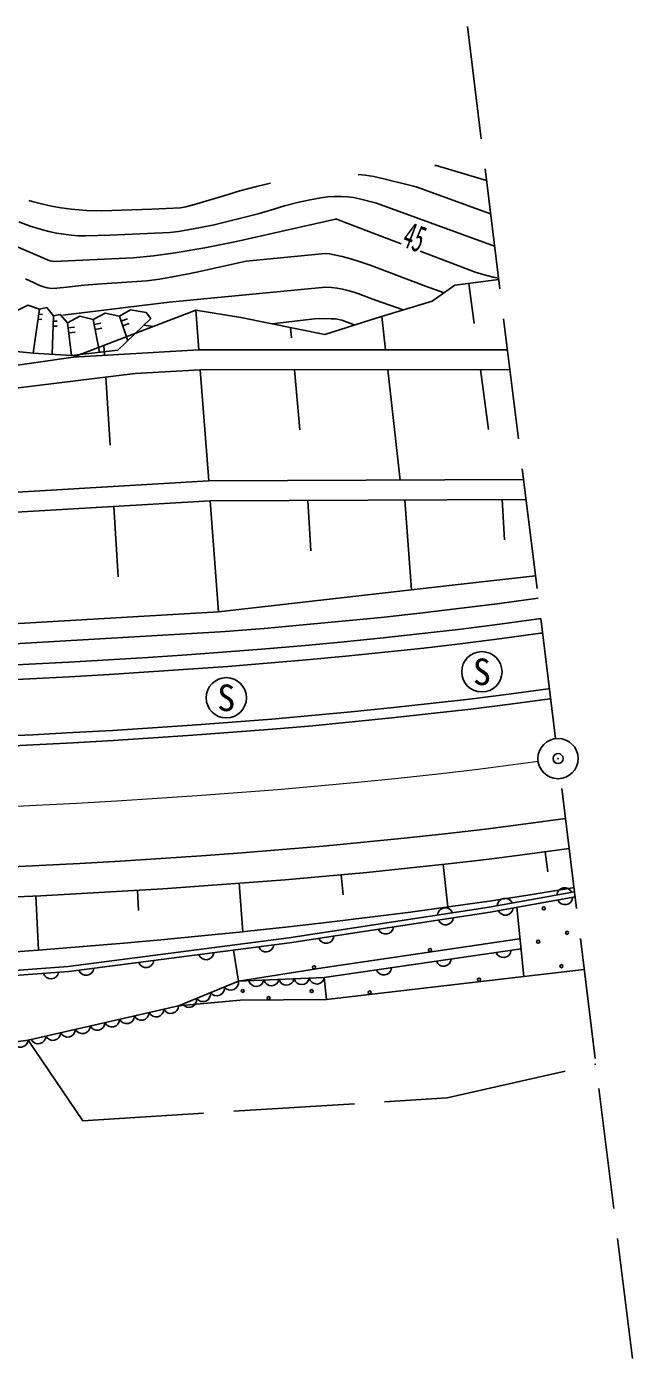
# Model space of a CAD drawing. Units: millimetres, scale not verified. Extents: x 40000 to 680000, y 20000 to 380000.
# Drawn here: x 543070 to 573122, y 263308 to 329415 of the extents above; entities that cross this region are included whole.
import ezdxf
from ezdxf.enums import TextEntityAlignment as Align

# ---------------------------------------------------------------- set-up
doc = ezdxf.new("R2010")
doc.units = ezdxf.units.MM
doc.header["$LTSCALE"] = 1000
doc.header["$PDMODE"] = 32
doc.header["$PDSIZE"] = 500
doc.linetypes.add('CHAIN', pattern=[18.5, 12, -1.5, 3.5, -1.5])
doc.linetypes.add('DASHED', pattern=[7.5, 6, -1.5])
for name, color, linetype, lineweight in [('M-BGD', 7, 'Continuous', 25), ('M-BGD-EXST', 7, 'Continuous', 25), ('M-BMK', 2, 'CHAIN', 13), ('M-BMK-SRVR', 3, 'Continuous', 25), ('M-STR-STRC', 7, 'Continuous', 25)]:
    doc.layers.add(name, color=color, linetype=linetype, lineweight=lineweight)
doc.layers.add('M-OTRS', color=6, linetype='Continuous')
doc.styles.add('ＭＳ ゴシック', font='')
doc.styles.get('ＭＳ ゴシック').set_extended_font_data('MS Gothic')

msp = doc.modelspace()

# ---------------------------------------------------------------- linework, layer by layer
at = {"layer": 'M-BGD', "linetype": 'DASHED'}
for p, q in [((569313, 294073), (564938, 329415)), ((573122, 263308), (569559, 292088))]:
    msp.add_line(p, q, dxfattribs=at)
at = {"layer": 'M-BGD'}
for p, q in [((564005, 322346), (565884, 321774)), ((562395, 321461), (566088, 320128)), ((560431, 320656), (566286, 318523)), ((565278, 314684), (565012, 316667)), ((543699, 315396), (543387, 313200)), ((551611, 313376), (551462, 315338)), ((543629, 314901), (543821, 314873)), ((543664, 315148), (543856, 315121)), ((544396, 315052), (544338, 313149)), ((544388, 314802), (544584, 314796)), ((545102, 314712), (545289, 313098)), ((546378, 314872), (546689, 313254)), ((546425, 314626), (546745, 314688)), ((547669, 315038), (548082, 313823)), ((547750, 314801), (548067, 314909)), ((547830, 314564), (548148, 314672)), ((560873, 313378), (560688, 315027)), ((544381, 314552), (544577, 314546)), ((545131, 314464), (545450, 314501)), ((545159, 314215), (545479, 314253)), ((546472, 314381), (546792, 314442)), ((548883, 314592), (549340, 314525)), ((556206, 313974), (556159, 314472)), ((546931, 313100), (546901, 313590)), ((533215, 311260), (545383, 313009)), ((532404, 310232), (548459, 312189)), ((552103, 306875), (551686, 312379)), ((556629, 309395), (556353, 312382)), ((561598, 306908), (560984, 312386)), ((565586, 312389), (565984, 309415)), ((546998, 312011), (547206, 308639)), ((547393, 305595), (547608, 302102)), ((552596, 300374), (552179, 305878)), ((557016, 305897), (557170, 303402)), ((562163, 301460), (561826, 305916)), ((566663, 305935), (566786, 303939)), ((564473, 301722), (568312, 302157)), ((533039, 298217), (552672, 299373)), ((568793, 288453), (568926, 287462)), ((563971, 285715), (563734, 287830)), ((558674, 287315), (558766, 286319)), ((543653, 283576), (543520, 286264)), ((548564, 286544), (548626, 285546)), ((553617, 286889), (553799, 284486)), ((566021, 285712), (570255, 286465)), ((556078, 284180), (566021, 285712)), ((566062, 285465), (570286, 286216)), ((567746, 282271), (567383, 285700)), ((556113, 283932), (566062, 285465)), ((545135, 282759), (556078, 284180)), ((545160, 282510), (556113, 283932)), ((567529, 284130), (557767, 282701)), ((567602, 283636), (557839, 282206)), ((553577, 282035), (553328, 283570)), ((520064, 280890), (545135, 282759)), ((545160, 282510), (520096, 280642)), ((557767, 282701), (553577, 282035)), ((567746, 282271), (570732, 282616)), ((550608, 280812), (553577, 282035)), ((557839, 282206), (553577, 282035)), ((557945, 281122), (557839, 282206)), ((557945, 281122), (567746, 282271)), ((553671, 281081), (550608, 280812)), ((557945, 281122), (553671, 281081)), ((550608, 280812), (543144, 279106)), ((543144, 279106), (536665, 278207))]:
    msp.add_line(p, q, dxfattribs=at)
for points in [[(559519, 322075), (559858, 322040), (560295, 321970), (560719, 321877), (562395, 321461)], [(563326, 322530), (563390, 322514), (564005, 322346)], [(543174, 320792), (543340, 320740), (543814, 320614), (544295, 320507), (544782, 320420), (545277, 320352), (546031, 320286), (546801, 320264), (549284, 320350), (550703, 320422), (550969, 320469), (551391, 320582), (552848, 321018), (553653, 321258), (554472, 321476), (555169, 321638)], [(542681, 319722), (543246, 319514), (543805, 319342), (544176, 319249), (544543, 319171), (544909, 319110), (545272, 319066), (545633, 319038), (545992, 319026), (547192, 319062), (550171, 319198), (550603, 319251), (551067, 319321), (551692, 319436), (552366, 319580), (553571, 319868), (554550, 320128), (555336, 320360), (555864, 320516), (556069, 320573), (556566, 320700), (557136, 320825), (557674, 320920), (558018, 320963), (558351, 320985), (558673, 320987), (558985, 320968), (559286, 320928), (559576, 320868), (560431, 320656)], [(537723, 320535), (538581, 320206), (543261, 318200), (544212, 317793), (544425, 317757), (548354, 317935), (549359, 318040), (550442, 318189), (551905, 318438), (553488, 318757), (558391, 319864), (558467, 319851)], [(558467, 319851), (558873, 319694), (561655, 318633)], [(553955, 317780), (557873, 318156), (558096, 318130), (558335, 318091), (558724, 318006), (559150, 317890), (559612, 317744), (560111, 317568), (562858, 316532), (563792, 316209)], [(562590, 318277), (565372, 317217), (565903, 317057), (566217, 316980), (566484, 316929)], [(543015, 316900), (543403, 316716), (543640, 316598), (543852, 316512), (544080, 316448), (544316, 316424), (544567, 316432), (545070, 316480), (545916, 316581), (546793, 316650), (549033, 316800), (549656, 316882), (550312, 316990), (551181, 317158), (551728, 317277), (553955, 317780)], [(566923, 313379), (551611, 313376), (545383, 313009), (551462, 315338), (553699, 314974), (557856, 314126), (560461, 314958), (563190, 315784), (564310, 316575), (566493, 316859)], [(544868, 315091), (550138, 315736), (557904, 316487), (558191, 316463), (558470, 316428), (558739, 316382), (559000, 316324), (559251, 316255), (559494, 316174), (560379, 315839), (561757, 315350)], [(540106, 313536), (543387, 313200), (545289, 313098), (547595, 313355), (549227, 314923), (548997, 315231), (548218, 315353), (547669, 315038), (546960, 315196), (546378, 314872), (545702, 315039), (545102, 314712), (544738, 315131), (544396, 315052), (544069, 315472), (543699, 315396), (543126, 315586), (542493, 315279)], [(555229, 314662), (557348, 314908), (557801, 314923), (558178, 314918), (558387, 314903), (558703, 314846), (559235, 314652), (559365, 314608)], [(567046, 312390), (551686, 312379), (548459, 312189)], [(538682, 306082), (552103, 306875), (567722, 306929)], [(567844, 305940), (552179, 305878), (539698, 305141)], [(535289, 299352), (552596, 300374), (564473, 301722)], [(552672, 299373), (552916, 299391), (554858, 299546), (556796, 299714), (558730, 299895), (560659, 300089), (562583, 300299), (564502, 300524), (566416, 300765), (568325, 301023), (568451, 301042)], [(536436, 293963), (537416, 294000), (539403, 294082), (541388, 294170), (543372, 294266), (545354, 294370), (547333, 294483), (549311, 294606), (551287, 294740), (553261, 294885), (555232, 295042), (557201, 295212), (559167, 295396), (561130, 295594), (563090, 295808), (565047, 296037), (567001, 296283), (568951, 296547), (569006, 296555)], [(536790, 285706), (541758, 286179), (543774, 286276), (545791, 286382), (547809, 286497), (549829, 286623), (551850, 286759), (553871, 286908), (555894, 287069), (557917, 287244), (559941, 287433), (561965, 287638), (563989, 287858), (566013, 288096), (568037, 288351), (569989, 288615)], [(553799, 284486), (554052, 284512), (556067, 284728), (558081, 284957), (560095, 285201), (562109, 285460), (564122, 285736), (566135, 286027), (568147, 286337), (570157, 286665), (570229, 286677)], [(533558, 282883), (533810, 282898), (534087, 282916), (536671, 283081), (539835, 283294), (541846, 283439), (543859, 283592), (545872, 283754), (547886, 283925), (549902, 284106), (551918, 284298), (553799, 284489)]]:
    msp.add_lwpolyline(points, dxfattribs=at)
at = {"layer": 'M-BGD', "linetype": 'DASHED'}
for points in [[(536402, 297465), (537278, 297498), (539254, 297579), (541226, 297666), (543196, 297761), (545162, 297865), (547125, 297977), (549085, 298099), (551041, 298231), (552994, 298374), (554942, 298530), (556887, 298698), (558828, 298879), (560765, 299075), (562697, 299285), (564625, 299512), (566548, 299754), (568466, 300013), (568576, 300029)], [(536409, 296744), (537306, 296778), (539284, 296859), (541260, 296947), (543232, 297042), (545202, 297146), (547168, 297258), (549131, 297380), (551092, 297513), (553049, 297656), (555002, 297812), (556952, 297981), (558898, 298163), (560840, 298359), (562778, 298570), (564712, 298797), (566641, 299040), (568566, 299300), (568664, 299314)], [(543144, 279106), (545860, 275104), (563932, 276235), (571315, 277907)]]:
    msp.add_lwpolyline(points, dxfattribs=at)
at = {"layer": 'M-BGD'}
for centre in [(568727, 285646), (569884, 284431), (563084, 283578), (568449, 283992), (557330, 282719), (569606, 282777), (553792, 281549), (565516, 282108), (555073, 281188), (557211, 281538), (560090, 281472)]:
    msp.add_circle(centre, 75, dxfattribs=at)
for centre, start, end in [((569757, 286290), 22.76004, 177.39927), ((563839, 285290), 21.44122, 176.08045), ((566803, 285765), 22.76004, 177.39927), ((566827, 285687), 202.76004, 357.39927), ((569780, 286212), 202.76004, 357.39927), ((563855, 285210), 201.44122, 356.08045), ((557925, 284296), 201.44122, 356.08045), ((560890, 284753), 201.44122, 356.08045), ((554945, 283865), 200.07861, 354.71785), ((548995, 283093), 200.07861, 354.71785), ((551970, 283479), 200.07861, 354.71785), ((563755, 283158), 201.01179, 355.65102), ((566724, 283592), 201.01179, 355.65102), ((544275, 282528), 196.94332, 351.58255), ((546020, 282707), 200.07861, 354.71785), ((560787, 282723), 201.01179, 355.65102), ((552505, 281685), 215.07068, 9.70992), ((553198, 281970), 215.07068, 9.70992), ((554463, 282155), 194.97418, 349.61342), ((555213, 282185), 194.97418, 349.61342), ((555962, 282215), 194.97418, 349.61342), ((556712, 282245), 194.97418, 349.61342), ((557461, 282275), 194.97418, 349.61342), ((551118, 281113), 215.07068, 9.70992), ((551812, 281399), 215.07068, 9.70992), ((548030, 280309), 205.55186, 0.19109), ((548761, 280476), 205.55186, 0.19109), ((549492, 280643), 205.55186, 0.19109), ((550224, 280811), 205.55186, 0.19109), ((545105, 279641), 205.55186, 0.19109), ((545837, 279808), 205.55186, 0.19109), ((546568, 279975), 205.55186, 0.19109), ((547299, 280142), 205.55186, 0.19109), ((542761, 279138), 200.58277, 355.222), ((543643, 279307), 205.55186, 0.19109), ((544374, 279474), 205.55186, 0.19109)]:
    msp.add_arc(centre, 384, start, end, dxfattribs=at)
at = {"layer": 'M-BGD-EXST'}
for centre in [(565657, 297389), (552974, 296098)]:
    msp.add_circle(centre, 1000, dxfattribs=at)
at = {"layer": 'M-BMK'}
msp.add_lwpolyline([(529558, 290228), (531557, 290291), (533556, 290357), (535555, 290427), (537554, 290503), (539552, 290585), (541550, 290674), (543548, 290770), (545545, 290875), (547542, 290989), (549538, 291113), (551533, 291248), (553528, 291395), (555522, 291554), (557514, 291726), (559505, 291912), (561495, 292113), (563483, 292330), (565470, 292563), (567454, 292813), (568445, 292947)], dxfattribs=at)
at = {"layer": 'M-BMK-SRVR'}
msp.add_circle((569436, 293081), 1000, dxfattribs=at)
at = {"layer": 'M-OTRS'}
msp.add_point((569436, 293081), dxfattribs=at)
at = {"layer": 'M-STR-STRC'}
for points in [[(536441, 293463), (537436, 293501), (539424, 293582), (541411, 293671), (543397, 293766), (545381, 293871), (547363, 293984), (549344, 294107), (551322, 294241), (553299, 294386), (555273, 294543), (557245, 294714), (559215, 294898), (561182, 295097), (563147, 295311), (565108, 295541), (567066, 295787), (569020, 296052), (569067, 296059)], [(536668, 287467), (537672, 287506), (539680, 287588), (541689, 287677), (543698, 287774), (545709, 287880), (547720, 287994), (549732, 288120), (551744, 288256), (553757, 288404), (555770, 288564), (557783, 288738), (559796, 288926), (561808, 289130), (563820, 289349), (565832, 289585), (567842, 289838), (569805, 290103)]]:
    msp.add_lwpolyline(points, dxfattribs=at)

# ---------------------------------------------------------------- texts
at = {"layer": 'M-BGD-EXST', "style": 'ＭＳ ゴシック', "width": 0.55}
msp.add_text('45', height=1320, rotation=339.136, dxfattribs=at).set_placement((561945, 317988), align=Align.BOTTOM_CENTER)
at = {"layer": 'M-BGD-EXST', "style": 'ＭＳ ゴシック'}
for p in [(565657, 297389), (552974, 296098)]:
    msp.add_text('S', height=1320, dxfattribs=at).set_placement(p, align=Align.MIDDLE_CENTER)

doc.saveas('drawing.dxf')
